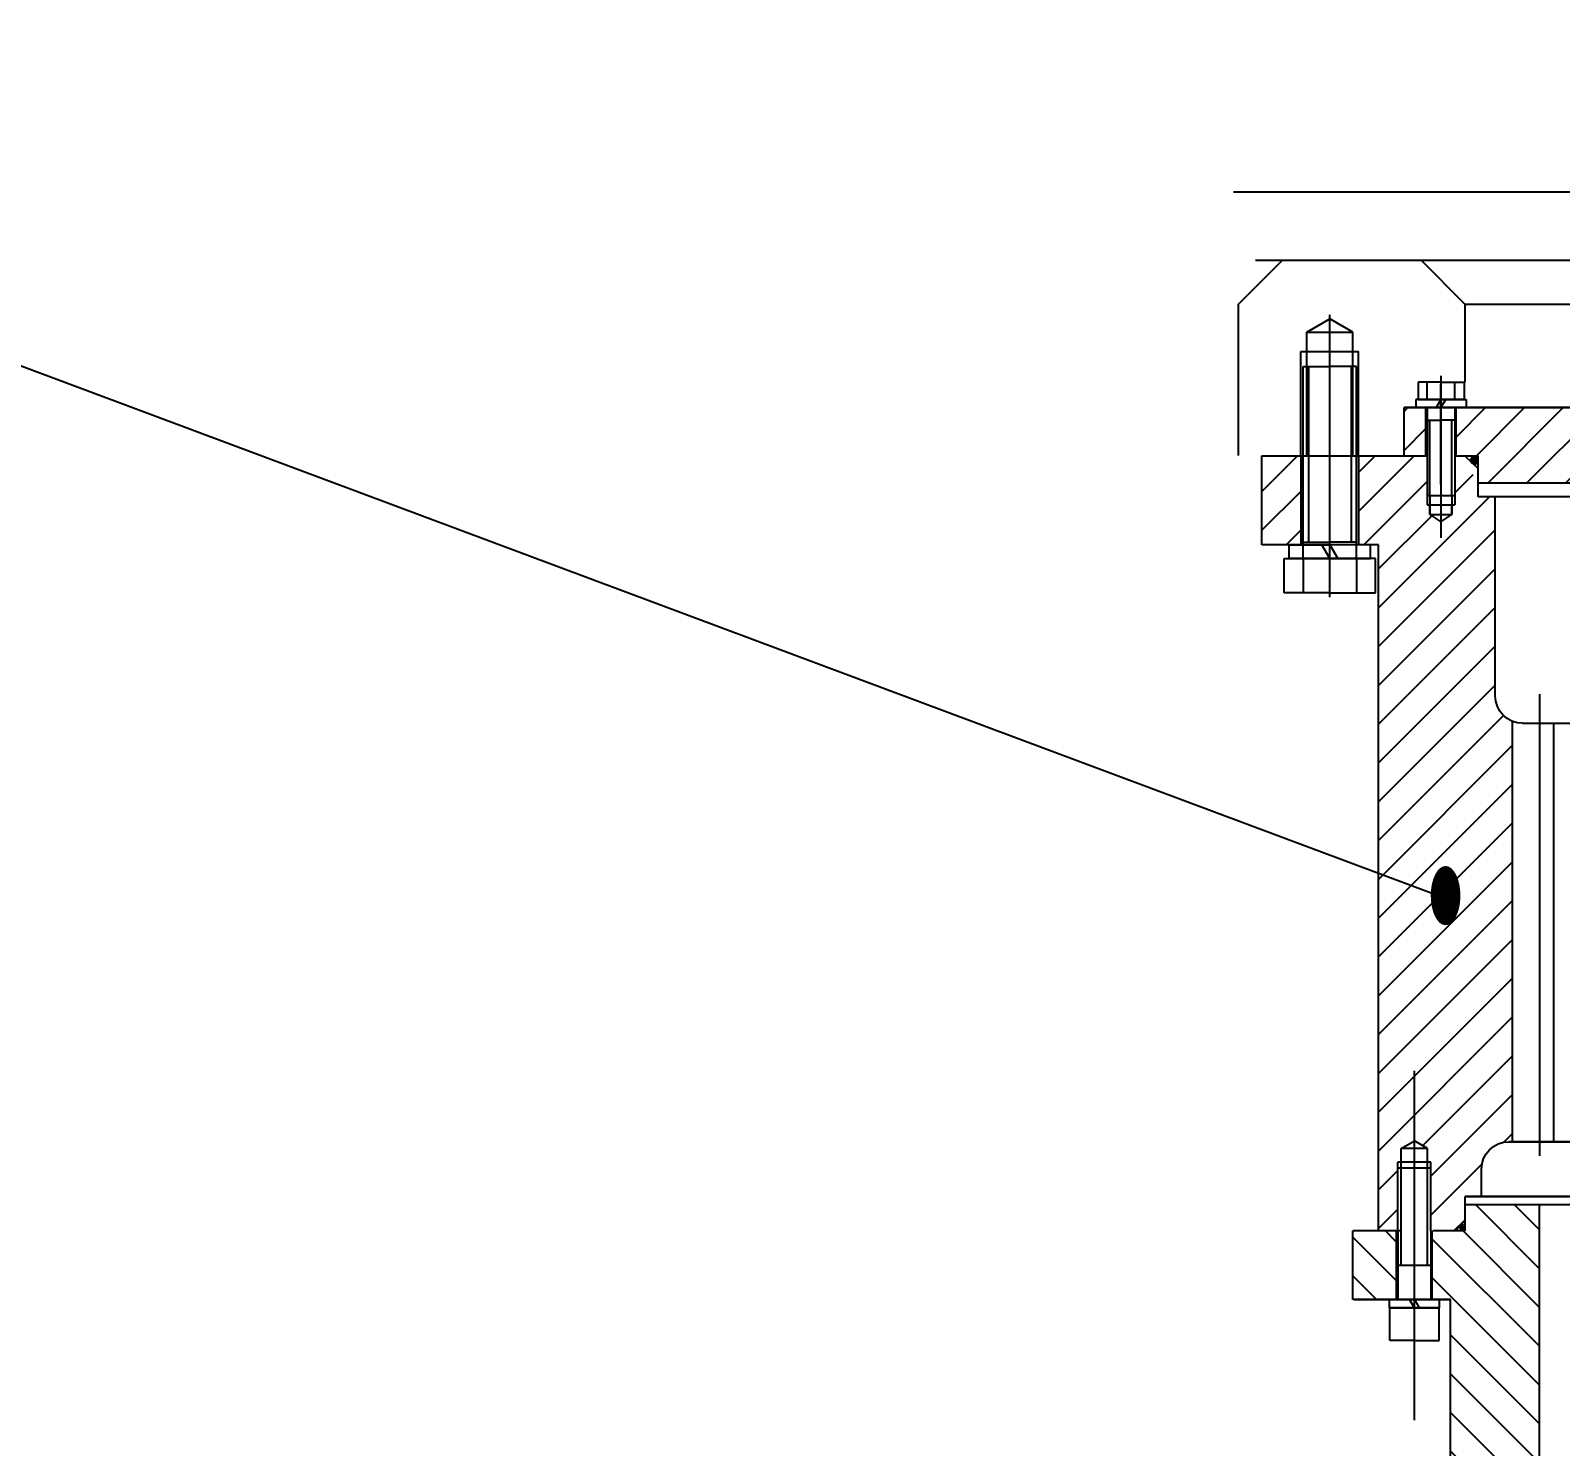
# Model space of a CAD drawing. Header units: millimetres. Extents: x 0 to 21000, y 0 to 14850.
# Drawn here: x 3201 to 4316, y 9653 to 10685 of the extents above; entities that cross this region are included whole.
import ezdxf
from ezdxf.enums import TextEntityAlignment as Align

# ---------------------------------------------------------------- set-up
doc = ezdxf.new("R2010")
doc.units = ezdxf.units.MM
doc.header["$LTSCALE"] = 500
for name, pattern in [('F', [0.75, 0.5, -0.25]), ('G', [2, 1.25, -0.25, 0.25, -0.25]), ('K', [2.5, 1.25, -0.25, 0.25, -0.25, 0.25, -0.25])]:
    doc.linetypes.add(name, pattern=pattern)
for name, color, linetype in [('01', 7, 'Continuous'), ('02', 1, 'Continuous'), ('04', 2, 'F'), ('05', 4, 'G'), ('07', 6, 'K'), ('08', 1, 'Continuous')]:
    doc.layers.add(name, color=color, linetype=linetype)
doc.styles.get("Standard").update_dxf_attribs({"font": 'isocp', "width": 0.707, "bigfont": 'intecad.shx'})
doc.dimstyles.new('INTE', dxfattribs={"dimscale": 50, "dimtxt": 6, "dimasz": 3, "dimexe": 3, "dimexo": 0, "dimgap": 1, "dimtad": 1, "dimdec": 1, "dimdsep": 46, "dimtxsty": 'Standard', "dimcen": 0, "dimclrd": 1, "dimclre": 1, "dimclrt": 3, "dimaunit": 1, "dimadec": 0, "dimazin": 0, "dimtfac": 1, "dimtdec": 1, "dimtmove": 0, "dimatfit": 0, "dimfxl": 0, "dimarcsym": 0})

# ---------------------------------------------------------------- blocks, each defined once
blk = doc.blocks.new('*U208')
at = {"layer": '01'}
for p, q in [((-18.3, 6), (-18.3, 0)), ((0, 6), (-18.3, 6)), ((-18.3, 0), (0, 0)), ((0, 0), (-3.5, 6)), ((0, 6), (3.5, 0)), ((0, 6), (18.3, 6)), ((18.3, 0), (0, 0)), ((18.3, 6), (18.3, 0))]:
    blk.add_line(p, q, dxfattribs=at)
at = {"layer": '05'}
blk.add_line((0, 8.1), (0, -2.1), dxfattribs=at)
blk = doc.blocks.new('*U207')
at = {"layer": '01'}
for p, q in [((-18.3, 6), (-18.3, 0)), ((0, 6), (-18.3, 6)), ((-18.3, 0), (0, 0)), ((0, 0), (-3.5, 6)), ((0, 6), (3.5, 0)), ((0, 6), (18.3, 6)), ((18.3, 0), (0, 0)), ((18.3, 6), (18.3, 0))]:
    blk.add_line(p, q, dxfattribs=at)
at = {"layer": '05'}
blk.add_line((0, 8.1), (0, -2.1), dxfattribs=at)
blk = doc.blocks.new('FDSDSDFG')
at = {"layer": '02'}
h = blk.add_hatch(dxfattribs=at)
h.set_pattern_fill('_USER', color=256, scale=20, angle=45, style=0, pattern_type=0)
h.set_pattern_definition([(45, (-7977.256, 11116.51), (-14.142136, 14.142136), [])])
h.paths.add_polyline_path([(-3554.1, 14880.6), (-3607.6, 14909), (-3608.1, 14909), (-3608.1, 14908), (-3627.5, 14908), (-3627.5, 14685.4), (-3562.6, 14668.5), (-3562.6, 14729, -0.289261), (-3554.1, 14742.5)])
h.paths.add_polyline_path([(-3562.5, 14924), (-3584.5, 14924), (-3584.5, 14896.7), (-3554.1, 14880.6), (-3554.1, 14895.5, -0.286757), (-3562.5, 14909)])
h.paths.add_polyline_path([(-3584.5, 14924), (-3596.7, 14924), (-3596.7, 14920), (-3603.7, 14920), (-3603.7, 14924), (-3608.1, 14924), (-3608.1, 14909.2), (-3584.5, 14896.7)])
h.paths.add_polyline_path([(-3562.6, 14668.5), (-3627.5, 14685.4), (-3627.5, 14558), (-3640.8, 14558), (-3640.8, 14508), (-3616.9, 14508), (-3616.9, 14489), (-3562.6, 14489)])
h.paths.add_polyline_path([(-3666.8, 14558), (-3698.8, 14558), (-3698.8, 14508), (-3666.8, 14508)])
h.paths.add_polyline_path([(-2247.5, 14891.8), (-2320.9, 14862.8), (-2320.9, 14780.6), (-2247.5, 14772.6)])
h.paths.add_polyline_path([(-2290.5, 14892.7), (-2298.5, 14897.7), (-2298.5, 14902.9), (-2300.5, 14902.9), (-2300.5, 14924), (-2302.5, 14924), (-2302.5, 14919), (-2309.5, 14919), (-2309.5, 14924), (-2312.5, 14924), (-2312.5, 14909, -0.286757), (-2320.9, 14895.5), (-2320.9, 14862.8), (-2290.5, 14874.8)])
h.paths.add_polyline_path([(-2247.5, 14908), (-2266.9, 14908), (-2266.9, 14924), (-2280.5, 14924), (-2280.5, 14902.9), (-2282.5, 14902.9), (-2282.5, 14897.7), (-2290.5, 14892.7), (-2290.5, 14874.8), (-2247.5, 14891.8)])
h.paths.add_polyline_path([(-2247.5, 14772.6), (-2320.9, 14780.6), (-2320.9, 14742.5, -0.289261), (-2312.4, 14729), (-2312.4, 14641.9), (-2247.5, 14635.2)])
h.paths.add_polyline_path([(-2247.5, 14635.2), (-2312.4, 14641.9), (-2312.4, 14515.4), (-2258, 14504), (-2258, 14508), (-2234.2, 14508), (-2234.2, 14558), (-2239.4, 14558), (-2247.5, 14558)])
h.paths.add_polyline_path([(-2258, 14504), (-2312.4, 14515.4), (-2312.4, 14489), (-2258, 14489)])
h.paths.add_polyline_path([(-2176.1, 14558), (-2208.2, 14558), (-2208.2, 14508), (-2176.1, 14508)])
h.paths.add_polyline_path([(-2287.9, 14811.8), (-2272.8, 14811.8), (-2272.8, 14831.5), (-2287.9, 14831.5)], flags=24)
h = blk.add_hatch(dxfattribs=at)
h.set_pattern_fill('_USER', color=256, scale=20, angle=135, style=0, pattern_type=0)
h.set_pattern_definition([(135, (-7977.256, 11116.51), (-14.142136, -14.142136), [])])
h.paths.add_polyline_path([(-3582.3, 14443), (-3585, 14443, -0.414214), (-3605, 14463), (-3605, 14483), (-3616.9, 14483), (-3616.9, 14508), (-3640.8, 14508), (-3640.8, 14533), (-3641.8, 14533), (-3641.8, 14508), (-3641.8, 14458), (-3644.2, 14458), (-3644.2, 14448), (-3653.8, 14442.4), (-3663.4, 14448), (-3663.4, 14458), (-3665.8, 14458), (-3665.8, 14508), (-3680, 14508), (-3680, 14372.4), (-3582.3, 14344.9)])
h.paths.add_polyline_path([(-3582.3, 14344.9), (-3680, 14372.4), (-3680, 14008), (-3694.4, 14008), (-3694.4, 13943), (-3645.1, 13943), (-3644.5, 13943.2), (-3644.5, 13972), (-3644.5, 13978.7), (-3642.5, 13978.7), (-3642.5, 13985.9), (-3634.5, 13991.2), (-3626.5, 13985.9), (-3626.5, 13978.7), (-3624.5, 13978.7), (-3624.5, 13972), (-3624.5, 13951.5), (-3607.5, 13958.5), (-3607.5, 13973), (-3595, 13973), (-3595, 14118, -0.308559), (-3582.3, 14136.6)])
h.paths.add_polyline_path([(-3736.4, 14008), (-3765, 14008), (-3765, 13943), (-3736.4, 13943)])
h.paths.add_polyline_path([(-2195, 14490.8), (-2209.2, 14493.7), (-2209.2, 14458), (-2211.6, 14458), (-2211.6, 14448), (-2221.2, 14442.4), (-2230.8, 14448), (-2230.8, 14458), (-2233.2, 14458), (-2233.2, 14498.8), (-2258, 14504), (-2258, 14483), (-2270, 14483), (-2270, 14463, -0.414214), (-2290, 14443), (-2292.7, 14443), (-2292.7, 14252.7), (-2195, 14224.6)])
h.paths.add_polyline_path([(-2195, 14224.6), (-2292.7, 14252.7), (-2292.7, 14197.1), (-2195, 14152)])
h.paths.add_polyline_path([(-2292.7, 14197.1), (-2292.7, 14136.6, -0.308559), (-2280, 14118), (-2280, 14061.6), (-2195, 14016.1), (-2195, 14152)])
h.paths.add_polyline_path([(-2280, 14061.6), (-2280, 13973), (-2267.5, 13973), (-2267.5, 13943), (-2250.5, 13943), (-2250.5, 13972), (-2250.5, 13978.7), (-2248.5, 13978.7), (-2248.5, 13985.9), (-2240.5, 13991.2), (-2232.5, 13985.9), (-2232.5, 13978.7), (-2230.5, 13978.7), (-2230.5, 13972), (-2230.5, 13943), (-2180.6, 13943), (-2180.6, 14008), (-2195, 14008), (-2195, 14016.1)])
h.paths.add_polyline_path([(-2110, 14008), (-2138.6, 14008), (-2138.6, 13985.9), (-2110, 13970.6)])
h.paths.add_polyline_path([(-2138.6, 13985.9), (-2138.6, 13943), (-2110, 13943), (-2110, 13970.6)])
h.paths.add_polyline_path([(-2255.7, 14348.3), (-2240.6, 14348.3), (-2240.6, 14368), (-2255.7, 14368)], flags=24)
at = {"layer": '02', "linetype": 'Continuous'}
h = blk.add_hatch(dxfattribs=at)
h.set_pattern_fill('_USER', color=1, scale=0.1, angle=45, style=0, pattern_type=0)
h.set_pattern_definition([(135.061953, (-1642.63294, 16443.16485), (0.0706341786, 0.070787095), [])])
h.paths.add_polyline_path([(-3618.9, 14503.6, 1), (-3618.9, 14507.1, 1)])
h = blk.add_hatch(dxfattribs=at)
h.set_pattern_fill('_USER', color=1, scale=20, angle=-45, style=0, pattern_type=0)
h.set_pattern_definition([(315, (-4234.459, 16441.764), (14.14214, 14.14214), [])])
h.paths.add_polyline_path([(-3252.5, 13835), (-3252.5, 13843), (-3272.5, 13843), (-3272.5, 13866.8), (-3311.1, 13805.1), (-3270, 13783), (-3238.6, 13783), (-3218.4, 13835)])
h.paths.add_polyline_path([(-3272.5, 13866.8), (-3272.5, 13950), (-3371.9, 13838), (-3311.1, 13805.1)])
h.paths.add_polyline_path([(-3238.6, 13783), (-3210.5, 13783), (-3210.5, 13805.2), (-3210.5, 13827.4), (-3189.5, 13827.4), (-3189.5, 13828), (-3189.5, 13835), (-3218.4, 13835)])
h.paths.add_polyline_path([(-3272.5, 13950), (-3272.5, 13955), (-3275.5, 13958), (-3326.2, 13958), (-3332.7, 13953.2), (-3332.7, 13948, -0.48248), (-3397.9, 13904.7), (-3439, 13874.2), (-3371.9, 13838)])
h.paths.add_polyline_path([(-3507.5, 13963), (-3509, 13963), (-3593.5, 13908), (-3501.4, 13908), (-3439, 13874.2), (-3397.9, 13904.7, -0.045365), (-3406.2, 13908.3)])
h.paths.add_polyline_path([(-3509, 13963), (-3607.5, 13963), (-3607.5, 13946.8, -0.066192), (-3607.5, 13946.1), (-3607.5, 13943), (-3623.5, 13943), (-3623.5, 13908), (-3616.2, 13908), (-3593.5, 13908)])
h.paths.add_polyline_path([(-3661.4, 13908), (-3645.5, 13908), (-3645.5, 13943), (-3661.4, 13943)])
h = blk.add_hatch(dxfattribs=at)
h.set_pattern_fill('_USER', color=1, scale=0.1, angle=45, style=0, pattern_type=0)
h.set_pattern_definition([(134.9457964, (-1637.97642, 16440.53542), (0.070777541, 0.070643752), [])])
h.paths.add_polyline_path([(-3610.1, 13943.7, 1), (-3610.1, 13949.1, 0.090621), (-3611.1, 13948.9), (-3612.6, 13947.5, 0.544017)])
at = {"layer": '01', "color": 7, "linetype": 'Continuous', "ltscale": 0.8}
for p, q in [((-3627.5, 14908), (-3627.5, 14558)), ((-3627.5, 14908), (-3627.5, 14558)), ((-3562.6, 14729), (-3562.6, 14489)), ((-3698.8, 14558), (-3698.8, 14508)), ((-3698.8, 14558), (-3698.8, 14508)), ((-3627.5, 14558), (-3698.8, 14558)), ((-3697.5, 14558), (-3627.5, 14558)), ((-3664.5, 14508), (-3698.8, 14508)), ((-3664.5, 14508), (-3697.5, 14508)), ((-3680, 14508), (-3680, 14008)), ((-3680, 14508), (-3680, 14008)), ((-3616.9, 14508), (-3640.5, 14508)), ((-3616.9, 14508), (-3640.5, 14508)), ((-3616.9, 14508), (-3616.9, 14483)), ((-3537.5, 14489), (-3616.9, 14489)), ((-3537.5, 14483), (-3616.9, 14483)), ((-3616.9, 14483), (-3537.5, 14483)), ((-3605, 14483), (-3605, 14463)), ((-3585, 14443), (-3515, 14443)), ((-3582.3, 14443), (-3582.3, 14136.6)), ((-3552.3, 14443), (-3552.3, 14138)), ((-3575, 14138), (-3437.5, 14138)), ((-3765, 14008), (-3765, 13943)), ((-3680, 14008), (-3765, 14008)), ((-3765, 13943), (-3644.5, 13943)), ((-3624.5, 13943), (-3607.5, 13943))]:
    blk.add_line(p, q, dxfattribs=at)
at = {"layer": '01'}
for p, q in [((-3671.8, 14588), (-3671.8, 14564)), ((-3653.8, 14588), (-3671.8, 14588)), ((-3653.8, 14588), (-3635.8, 14588)), ((-3635.8, 14588), (-3635.8, 14564)), ((-3671.8, 14564), (-3653.8, 14564)), ((-3665.8, 14564), (-3653.8, 14564)), ((-3641.8, 14564), (-3653.8, 14564)), ((-3635.8, 14564), (-3653.8, 14564)), ((-3623.1, 14507.2), (-3617, 14500.5)), ((-3641.8, 14458), (-3665.8, 14458)), ((-3663.4, 14458), (-3663.4, 14448)), ((-3644.2, 14458), (-3644.2, 14448)), ((-3644.2, 14448), (-3663.4, 14448)), ((-3663.4, 14448), (-3653.8, 14442.4)), ((-3644.2, 14448), (-3653.8, 14442.4)), ((-3642.5, 13985.9), (-3642.5, 13978.7)), ((-3626.5, 13985.9), (-3626.5, 13978.9)), ((-3644.5, 13908), (-3644.5, 13972)), ((-3624.5, 13908), (-3624.5, 13972)), ((-3607.3, 13952.4), (-3616.7, 13943.6)), ((-3644.5, 13917.2), (-3634.5, 13917.2)), ((-3624.5, 13917.2), (-3634.5, 13917.2)), ((-3651.2, 13889.5), (-3651.2, 13902)), ((-3651.2, 13902), (-3634.5, 13902)), ((-3644.5, 13902), (-3644.5, 13889.5)), ((-3617.7, 13902), (-3634.5, 13902)), ((-3624.5, 13902), (-3624.5, 13889.5)), ((-3617.7, 13889.5), (-3617.7, 13902)), ((-3634.5, 13889.5), (-3651.2, 13889.5)), ((-3634.5, 13889.5), (-3617.7, 13889.5))]:
    blk.add_line(p, q, dxfattribs=at)
at = {"layer": '01', "color": 7, "linetype": 'Continuous'}
for p, q in [((-3666.8, 14558), (-3666.8, 14508)), ((-3665.8, 14508), (-3665.8, 14558)), ((-3641.8, 14508), (-3641.8, 14558)), ((-3640.8, 14558), (-3640.8, 14508)), ((-3665.8, 14533), (-3641.8, 14533)), ((-3665.8, 14508), (-3665.8, 14458)), ((-3641.8, 14508), (-3641.8, 14458)), ((-3665.8, 14462), (-3641.8, 14462)), ((-3642.5, 13985.9), (-3634.5, 13991.2)), ((-3634.5, 13991.2), (-3626.5, 13985.9)), ((-3644.5, 13978.7), (-3624.5, 13978.7)), ((-3642.5, 13985.9), (-3626.5, 13985.9)), ((-3644.5, 13972), (-3624.5, 13972)), ((-3645.5, 13943), (-3645.5, 13908)), ((-3623.5, 13943), (-3623.5, 13908))]:
    blk.add_line(p, q, dxfattribs=at)
at = {"layer": '01', "ltscale": 0.8}
for p, q in [((-3437.5, 14443), (-3585, 14443)), ((-3595, 14118), (-3595, 13973)), ((-3736.4, 14008), (-3736.4, 13943)), ((-3694.4, 14008), (-3694.4, 13943)), ((-3283.1, 13973), (-3607.5, 13973)), ((-3283.1, 13973), (-3607.5, 13973)), ((-3607.5, 13973), (-3607.5, 13943)), ((-3607.5, 13973), (-3607.5, 13943)), ((-3607.5, 13973), (-3607.5, 13943)), ((-3273.1, 13963), (-3607.5, 13963)), ((-3661.4, 13943), (-3661.4, 13908)), ((-3661.4, 13943), (-3661.4, 13908)), ((-3661.4, 13908), (-3501.4, 13908)), ((-3501.4, 13908), (-3661.4, 13908))]:
    blk.add_line(p, q, dxfattribs=at)
at = {"layer": '01'}
for centre, radius in [((-3618.9, 14505.4), 1.79), ((-3610.1, 13946.4), 2.68)]:
    blk.add_circle(centre, radius, dxfattribs=at)
at = {"layer": '01', "ltscale": 0.8}
for centre, start, end in [((-3585, 14463), 180, 270), ((-3575, 14118), 90, 180)]:
    blk.add_arc(centre, 20, start, end, dxfattribs=at)
at = {"layer": '02', "color": 1, "linetype": 'Continuous'}
for p, q in [((-3663.4, 14533), (-3663.4, 14448)), ((-3644.2, 14533), (-3644.2, 14448))]:
    blk.add_line(p, q, dxfattribs=at)
at = {"layer": '02'}
for p, q in [((-3644.5, 13972), (-3644.5, 13978.7)), ((-3642.5, 13972), (-3642.5, 13985.9)), ((-3626.5, 13972), (-3626.5, 13985.9)), ((-3624.5, 13972), (-3624.5, 13978.7)), ((-3642.5, 13972), (-3642.5, 13917.2)), ((-3626.5, 13972), (-3626.5, 13917.2))]:
    blk.add_line(p, q, dxfattribs=at)
at = {"layer": '05', "color": 4, "linetype": 'G'}
blk.add_line((-3653.8, 14646), (-3653.8, 14391.4), dxfattribs=at)
at = {"layer": '05', "color": 4, "linetype": 'G', "ltscale": 0.8}
for p, q in [((-3653.8, 14554.2), (-3653.8, 14402.3)), ((-3562.5, 14453.4), (-3562.5, 14116.8)), ((-3715.5, 14038.1), (-3715.5, 13921.8)), ((-3634.5, 13964.1), (-3634.5, 13891.9)), ((-3634.5, 13964.1), (-3634.5, 13891.9)), ((-3634.5, 13958), (-3634.5, 13890.7))]:
    blk.add_line(p, q, dxfattribs=at)
at = {"layer": '05'}
for p, q in [((-3634.5, 13884.9), (-3634.5, 14002.8)), ((-3634.5, 13884.9), (-3634.5, 14002.8)), ((-3634.5, 13886.4), (-3634.5, 13945.5))]:
    blk.add_line(p, q, dxfattribs=at)
at = {"layer": '05', "ltscale": 0.8}
blk.add_line((-3634.5, 13887.4), (-3634.5, 13971.5), dxfattribs=at)
blk.add_line((-3634.5, 13887.4), (-3634.5, 13971.5), dxfattribs=at)
at = {"layer": '02', "rotation": 180}
blk.add_blockref('*U208', (-3634.5, 13908), dxfattribs=at)
at = {"layer": '04', "ltscale": 0.8, "xscale": -1}
blk.add_blockref('*U207', (-3653.8, 14558), dxfattribs=at)
blk = doc.blocks.new('*D335')
at = {"layer": '08', "color": 1, "lineweight": -2}
for p, q in [((4550, 11556.5), (2372.9, 11556.5)), ((2522.9, 4086.5), (2522.9, 11406.5)), ((4353.7, 3936.5), (2372.9, 3936.5))]:
    blk.add_line(p, q, dxfattribs=at)
at = {"layer": '08', "color": 1}
for points in [[(2497.9, 11406.5), (2547.9, 11406.5), (2522.9, 11556.5)], [(2497.9, 4086.5), (2547.9, 4086.5), (2522.9, 3936.5)]]:
    blk.add_solid(points, dxfattribs=at)
at = {"layer": 'Defpoints', "color": 0}
for p in [(2522.9, 11556.5), (4550, 11556.5), (4353.7, 3936.5)]:
    blk.add_point(p, dxfattribs=at)
at = {"layer": '08', "color": 3, "insert": (2322.9, 7746.5), "char_height": 300, "attachment_point": 5, "rotation": 90}
blk.add_mtext('7620', dxfattribs=at)
blk = doc.blocks.new('errwrre')
at = {"layer": '07', "color": 6, "linetype": 'K'}
for p, q in [((-16288.2, 23750.1), (-16288.2, 24411.9)), ((-16238.2, 23766.1), (-16238.2, 24233)), ((-16206.2, 23918.6), (-16206.2, 24173.8)), ((-16206.2, 23918.6), (-16238.2, 23886.6)), ((-16206.2, 23918.6), (-16149.3, 23918.6)), ((-16149.3, 23917.9), (-16149.3, 23918.6)), ((-16095.8, 23841.1), (-16171.8, 23841.1)), ((-16171.8, 23799.1), (-16171.8, 23841.1)), ((-16185.8, 23836.9), (-16195.5, 23820.1)), ((-16095.8, 23836.9), (-16185.8, 23836.9)), ((-16185.8, 23803.3), (-16185.8, 23836.9)), ((-16092.8, 23820.1), (-16198.5, 23820.1)), ((-16185.8, 23803.3), (-16195.5, 23820.1)), ((-16095.8, 23803.3), (-16185.8, 23803.3)), ((-16095.8, 23799.1), (-16171.8, 23799.1)), ((-16206.2, 23753.6), (-16238.2, 23785.6)), ((-16095.8, 23753.6), (-16206.2, 23753.6))]:
    blk.add_line(p, q, dxfattribs=at)
blk = doc.blocks.new('*U367')
at = {"layer": '01'}
for p, q in [((-25, 0), (-25, 33.2)), ((-25, 33.2), (0, 33.2)), ((0, 33.2), (0, 0)), ((0, 19.5), (-25, 19.5)), ((0, 19.5), (140, 19.5)), ((12, 19.5), (12, 0)), ((140, 19.5), (140, 0)), ((-25, 0), (-25, -33.2)), ((0, -33.2), (0, 0)), ((12, -19.5), (12, 0)), ((140, -19.5), (140, 0)), ((0, -19.5), (-25, -19.5)), ((0, -19.5), (140, -19.5)), ((-25, -33.2), (0, -33.2))]:
    blk.add_line(p, q, dxfattribs=at)
at = {"layer": '02'}
for p, q in [((140, 15.6), (12, 15.6)), ((140, -15.6), (12, -15.6))]:
    blk.add_line(p, q, dxfattribs=at)
at = {"layer": '05'}
blk.add_line((-28.1, 0), (143.5, 0), dxfattribs=at)
blk = doc.blocks.new('*U368')
at = {"layer": '01'}
for p, q in [((-29.7, 10), (-29.7, 0)), ((0, 10), (-29.7, 10)), ((-29.7, 0), (0, 0)), ((0, 0), (-5.8, 10)), ((0, 10), (5.8, 0)), ((0, 10), (29.7, 10)), ((29.7, 0), (0, 0)), ((29.7, 10), (29.7, 0))]:
    blk.add_line(p, q, dxfattribs=at)
at = {"layer": '05'}
blk.add_line((0, 12.1), (0, -2.1), dxfattribs=at)

msp = doc.modelspace()

# ---------------------------------------------------------------- linework, layer by layer
at = {"layer": '02'}
msp.add_line((4232.16, 10052.83), (2123.55, 10841.07), dxfattribs=at)

# ---------------------------------------------------------------- block references
at = {"layer": '01', "xscale": -1, "rotation": 180}
msp.add_blockref('FDSDSDFG', (7863.29, 24318.55), dxfattribs=at)
at = {"layer": '01'}
for name, p, rotation in [('*U367', (4147.81, 10300.59), 90), ('*U368', (4147.81, 10310.59), 180)]:
    msp.add_blockref(name, p, dxfattribs=dict(at, rotation=rotation))
at = {"layer": '07', "rotation": 270}
msp.add_blockref('errwrre', (-19672.33, -5720.23), dxfattribs=at)

# ---------------------------------------------------------------- texts
at = {"layer": '02', "width": 0.605172}
msp.add_text('\\M+5A1F1', height=40, dxfattribs=at).set_placement((4220.16, 10032.83), (4244.16, 10032.83), align=Align.FIT)

# ---------------------------------------------------------------- dimensions: what is measured, and where the dimension line sits
at = {"layer": '08'}
dim = msp.add_linear_dim(base=(2522.91, 11556.49), p1=(4353.73, 3936.49), p2=(4549.95, 11556.49), angle=270, dimstyle='INTE', dxfattribs=at)
dim.commit()
dim.dimension.update_dxf_attribs({"geometry": '*D335', "text_midpoint": (2322.88, 7746.49)})

doc.saveas('drawing.dxf')
